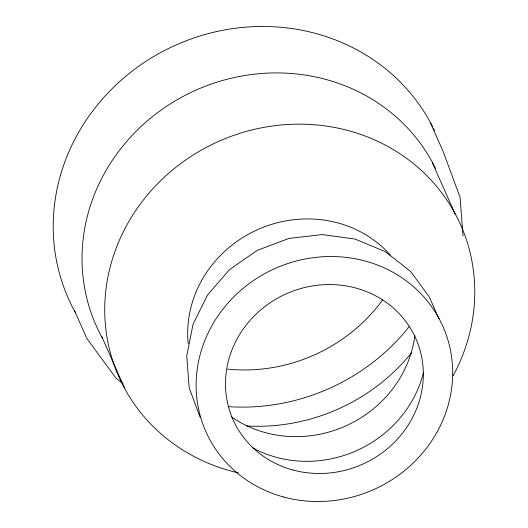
<?xml version="1.0" encoding="UTF-8"?>
<svg xmlns="http://www.w3.org/2000/svg" width="528" height="528" viewBox="0 0 528 528"><rect width="100%" height="100%" fill="white"/><g stroke="black" fill="none" stroke-linecap="round" stroke-linejoin="round"><path stroke-width="0.79" d="M123.077 383.724L116.002 378.206L86.876 338.527L74.415 310.405M430.591 123.176L443.058 151.298L460.073 197.34L463.01 235.957M432.366 162.697L455.07 213.932M438.973 318.793L429.284 296.921L410.513 271.352L385.216 251.618L355.106 239.072L322.245 234.577L288.862 238.432L257.235 250.384L229.535 269.617L207.636 294.815L193.043 324.265L186.74 355.945L189.156 387.704L200.125 417.377M101.719 336.501L124.423 387.737M238.339 472.844A187.004 174.583 -23.9 0 1 115.988 248.655A187.004 174.583 -23.9 0 1 365.185 136.046A187.004 174.583 -23.9 0 1 453.077 375.811M411.814 352.44A187.004 174.583 -23.9 0 1 246.292 425.951M102.34 337.999A187.004 174.583 -23.9 0 1 186.582 94.611A187.004 174.583 -23.9 0 1 435.481 168.392M382.668 299.871A162.129 151.358 -23.9 0 1 227.403 369.105M414.869 335.379A115.229 107.573 -23.9 0 1 345.345 426.109A115.229 107.573 -23.9 0 1 231.409 416.81M188.212 343.774A115.229 107.573 -23.9 0 1 258.839 229.112A115.229 107.573 -23.9 0 1 390.76 255.585M423.542 372.227A115.229 107.573 -23.9 0 1 252.727 447.883M409.669 326.027A201.432 188.054 -23.9 0 1 228.327 406.633M75.431 312.622A201.432 188.054 -23.9 0 1 164.116 50.728A201.432 188.054 -23.9 0 1 432.637 126.7M433.369 128.165A201.432 188.054 -23.9 0 1 434.445 130.37M293.06 470.039A99.99 93.35 -23.9 0 0 421.331 355.45A99.99 93.35 -23.9 0 0 258.799 311.586A99.99 93.35 -23.9 0 0 293.06 470.039M283.78 497.046A129.657 121.044 -23.9 0 0 450.087 348.434A129.657 121.044 -23.9 0 0 239.323 291.588A129.657 121.044 -23.9 0 0 283.78 497.046"/></g></svg>
